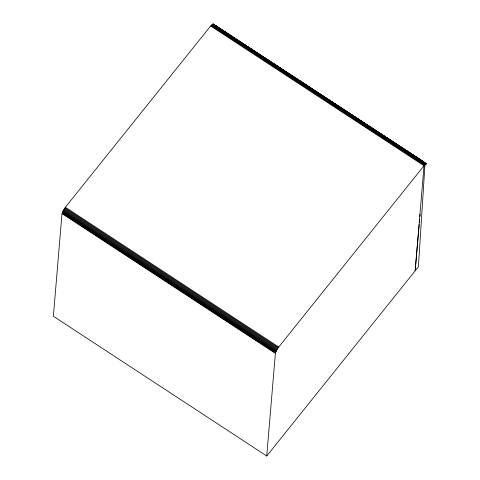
<?xml version="1.0" encoding="UTF-8"?>
<svg xmlns="http://www.w3.org/2000/svg" width="480" height="480" viewBox="0 0 480 480"><rect width="100%" height="100%" fill="white"/><g stroke="black" fill="none" stroke-linecap="round" stroke-linejoin="round"><path stroke-width="0.72" d="M266.742 456L275.382 353.358L276.564 350.454L278.742 347.016L424.11 165.6L426.624 163.752L213.018 24.03L210.198 26.568L65.862 206.646L63.204 210.702L61.962 214.014L53.376 316.248L266.742 456L418.416 266.772L424.95 164.784L211.584 25.032M415.758 269.34L415.176 270.72L424.038 165.75L210.678 25.998M415.176 270.72L419.172 224.61M419.364 222.384L419.622 219.408M419.88 216.432L420.078 214.2M424.554 164.526L424.656 164.058M424.5 165.234L424.512 164.634M213.258 24L423.624 161.724M212.724 24.15L426.378 163.782M213.018 24.03L424.362 162.456M213.444 24.06L220.536 28.974M222.414 30.21L251.268 49.104M252.522 49.926L277.614 66.36M278.868 67.182L282.006 69.24M283.26 70.062L290.16 74.58M292.038 75.81L316.506 91.836M317.76 92.658L320.892 94.71M322.146 95.532L329.676 100.464M330.93 101.286L347.238 111.966M348.492 112.788L386.13 137.436M387.384 138.258L412.47 154.692M413.73 155.514L416.862 157.572M418.116 158.394L422.508 161.268M424.578 162.912L426.09 163.902M212.388 24.36L425.748 164.112M212.004 24.654L425.364 164.406M211.14 25.482L424.326 165.114M65.382 207.264L278.742 347.016M64.908 207.924L278.268 347.676M64.44 208.608L277.806 348.36M63.996 209.31L277.362 349.062M63.582 210.006L276.942 349.758M63.204 210.702L276.564 350.454M62.862 211.368L276.222 351.12M62.568 212.004L275.928 351.756M62.328 212.598L275.688 352.35M62.148 213.132L275.508 352.884M62.022 213.606L275.382 353.358M213.636 24.456L213.636 24.78"/></g></svg>
